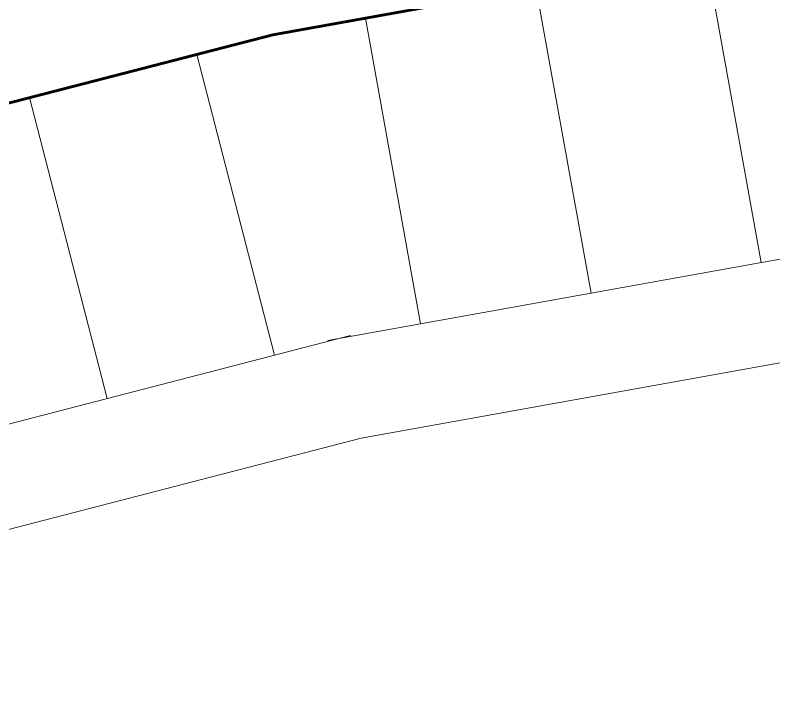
# Model space of a CAD drawing. Header units: millimetres. Extents: x -47 to 2833, y -462 to 688.
# Drawn here: x 413.8 to 480.8, y 27.4 to 87.6 of the extents above; entities that cross this region are included whole.
import ezdxf

# ---------------------------------------------------------------- set-up
doc = ezdxf.new("R2010")
doc.units = ezdxf.units.MM
doc.header["$LTSCALE"] = 0.1
doc.header["$MEASUREMENT"] = 0
doc.layers.add('BOUNDRY', color=140, linetype='Continuous', lineweight=18)

msp = doc.modelspace()

# ---------------------------------------------------------------- linework, layer by layer
at = {"layer": 'BOUNDRY', "color": 140, "lineweight": 60}
for p, q in [((436.54735, 85.89087), (578.76491, 111.47913)), ((216.58575, 29.00693), (436.54735, 85.89087))]:
    msp.add_line(p, q, dxfattribs=at)
at = {"layer": 'BOUNDRY', "color": 140}
for p, q in [((474.81511, 92.77614), (479.67241, 65.77963)), ((459.80611, 90.07567), (464.66341, 63.07916)), ((444.75475, 87.36758), (449.61205, 60.37107)), ((429.83393, 84.15472), (436.70162, 57.59838)), ((441.40465, 58.89436), (581.35458, 84.07462)), ((415.06964, 80.33656), (421.93734, 53.78021)), ((444.34435, 50.27877), (582.20427, 75.08298)), ((257.21504, 11.18162), (443.41504, 59.33452)), ((256.58307, 1.7221), (444.34435, 50.27877))]:
    msp.add_line(p, q, dxfattribs=at)

doc.saveas('drawing.dxf')
